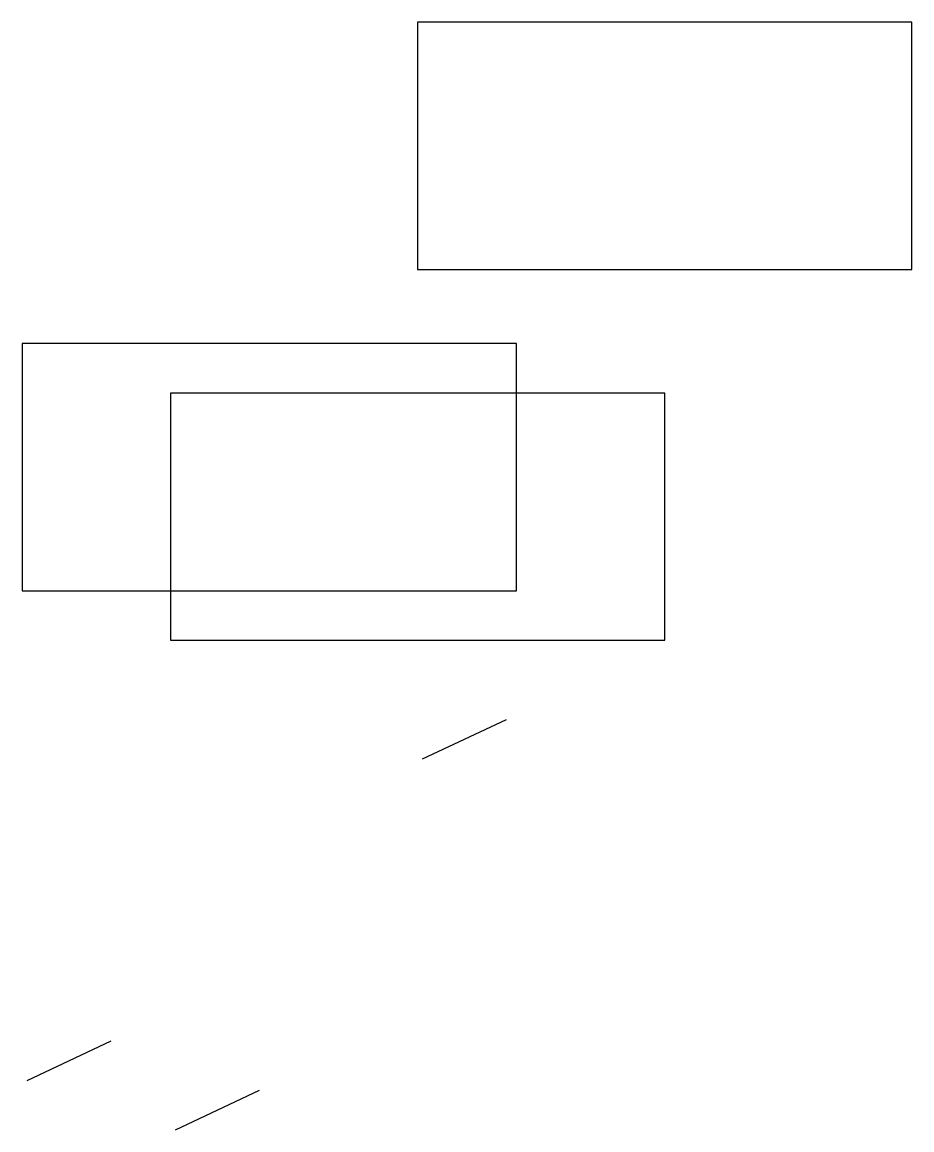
# Model space of a CAD drawing. Header units: millimetres. Extents: x -300 to 1500, y 10 to 2250.
import ezdxf

# ---------------------------------------------------------------- set-up
doc = ezdxf.new("R2010")
doc.units = ezdxf.units.MM

msp = doc.modelspace()

# ---------------------------------------------------------------- linework, layer by layer
for p, q in [((510, 760), (680, 840)), ((-290, 110), (-120, 190)), ((10, 10), (180, 90))]:
    msp.add_line(p, q)
for points in [[(500, 1750), (1500, 1750), (1500, 2250), (500, 2250)], [(-300, 1100), (700, 1100), (700, 1600), (-300, 1600)], [(0, 1000), (1000, 1000), (1000, 1500), (0, 1500)]]:
    msp.add_lwpolyline(points, close=True)

doc.saveas('drawing.dxf')
